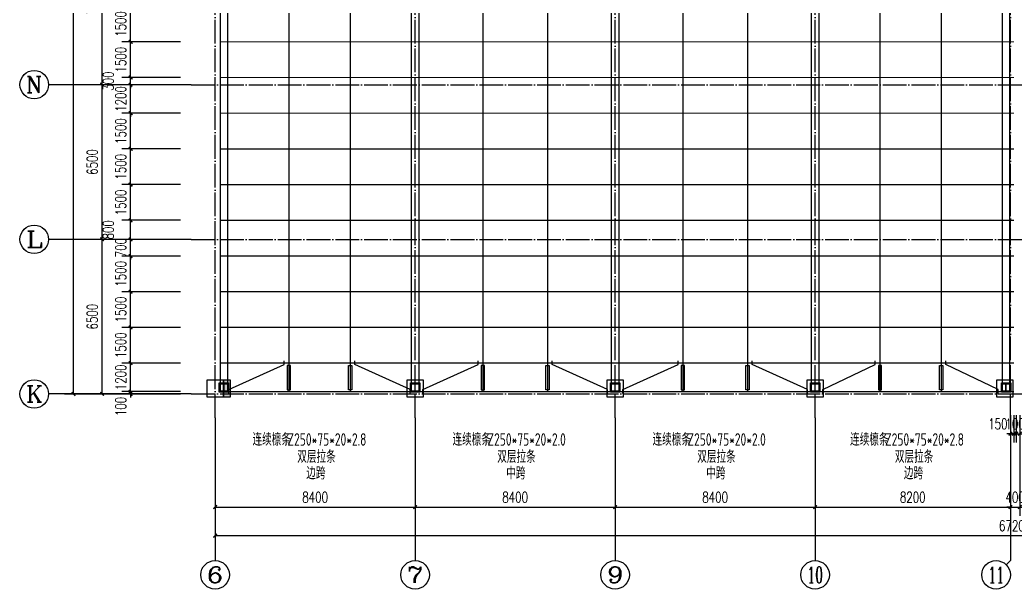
# Model space of a CAD drawing. Extents: x 712773 to 1022356, y -298958 to 209542.
# Drawn here: x 741923 to 783723, y -206255 to -182332 of the extents above; entities that cross this region are included whole.
import ezdxf
from ezdxf.enums import TextEntityAlignment as Align

# ---------------------------------------------------------------- set-up
doc = ezdxf.new("R2010")
doc.units = 0
doc.header["$LTSCALE"] = 500
doc.header["$MEASUREMENT"] = 0
doc.linetypes.add('DOTE', pattern=[2.42, 2, -0.2, 0.02, -0.2])
doc.layers.get('0').update_dxf_attribs({"linetype": 'CONTINUOUS'})
doc.layers.get('DEFPOINTS').update_dxf_attribs({"linetype": 'CONTINUOUS'})
doc.layers.add('0S-柱-线', color=50, linetype='CONTINUOUS', lineweight=30)
for name, color, linetype in [('1000', 2, 'CONTINUOUS'), ('2001', 4, 'CONTINUOUS'), ('AXIS', 3, 'CONTINUOUS'), ('AXIS_TEXT', 7, 'CONTINUOUS'), ('DOOR_FIRE', 4, 'CONTINUOUS'), ('DOTE', 1, 'DOTE'), ('PUB_DIM', 3, 'CONTINUOUS'), ('PUB_TEXT', 7, 'CONTINUOUS'), ('梁柱', 4, 'CONTINUOUS'), ('钢架', 7, 'CONTINUOUS')]:
    doc.layers.add(name, color=color, linetype=linetype)
doc.styles.add('_TCH_AXIS', font='COMPLEX', dxfattribs={"bigfont": 'GBCBIG'})
doc.styles.add('_TCH_DIM_T3', font='SIMPLEX', dxfattribs={"width": 0.705882, "bigfont": 'GBCBIG'})
doc.styles.add('COMPLEX', font='COMPLEX')
doc.styles.add('TSSD_Rein', font='tssdeng.shx', dxfattribs={"width": 0.7, "bigfont": 'hztxt.shx'})
doc.dimstyles.new('_TCH_ARCH&&150', dxfattribs={"dimtxt": 446.25, "dimasz": 150, "dimexe": 375, "dimexo": 450, "dimgap": 189.375, "dimtad": 1, "dimdec": 0, "dimzin": 0, "dimdsep": 46, "dimtxsty": '_TCH_DIM_T3', "dimblk": 'ARCHTICK', "dimcen": 0.09, "dimclrt": 7, "dimazin": 2, "dimtfac": 1, "dimtdec": 0, "dimtix": 1, "dimtmove": 2, "dimatfit": 3, "dimfxl": 0, "dimtolj": 1, "dimtzin": 0, "dimarcsym": 0})

# ---------------------------------------------------------------- blocks, each defined once
blk = doc.blocks.new('esrtggheghghsgehrbe')
h = blk.add_hatch()
h.set_pattern_fill('混凝土', color=256, scale=50)
h.set_pattern_definition([(50, (0, -89100), (358.63009, -31.37607), [37.5, -412.5]), (355, (0, -89100), (-69.37567, 376.09607), [30, -330]), (100.4514, (29.9, -89102.6), (289.25469, 344.71977), [31.8701, -350.57106]), (46.1842, (0, -89000), (533.62052, -82.7595), [56.25, -618.75]), (96.6356, (44.47, -89006.9), (467.33135, 487.05894), [47.80514, -525.8565]), (351.1842, (0, -89000), (467.33097, 487.0593), [45, -495]), (21, (50, -89025), (298.45353, -201.30945), [37.5, -412.5]), (326, (50, -89025), (121.65767, 362.57502), [30, -330]), (71.4514, (74.87, -89041.78), (420.11131, 161.26525), [31.8701, -350.57106]), (37.5, (0, -89100), (6.079928, 166.446927), [0, -326, 0, -335, 0, -331.25]), (7.5, (0, -89100), (131.53477, 197.205856), [0, -191, 0, -318.5, 0, -126.25]), (327.5, (-111.5, -89100), (266.911218, -11.277436), [0, -125, 0, -390, 0, -517.5]), (317.5, (-161.5, -89100), (291.593085, 50.05249), [0, -162.5, 0, -259, 0, -367.5])])
h.paths.add_polyline_path([(750473, -112316), (750773, -112316), (750773, -111616), (750473, -111616)])
h.paths.add_polyline_path([(816973, -112316), (816773, -112316), (816773, -111616), (816973, -111616)])
for points in [[(750298, -111731), (750688, -111731), (750688, -112121), (750298, -112121)], [(750473, -112316), (750773, -112316), (750773, -111616), (750473, -111616)], [(758328, -111731), (758718, -111731), (758718, -112121), (758328, -112121)], [(766728, -111731), (767118, -111731), (767118, -112121), (766728, -112121)], [(775128, -111731), (775518, -111731), (775518, -112121), (775128, -112121)], [(783148, -111731), (783538, -111731), (783538, -112121), (783148, -112121)]]:
    blk.add_lwpolyline(points, close=True)
at = {"layer": '梁柱'}
for p, q in [((750368, -111756), (750618, -111756)), ((750368, -111770), (750368, -111756)), ((750368, -111770), (750618, -111770)), ((750489, -112082), (750489, -111770)), ((750498, -112082), (750498, -111770)), ((750618, -111756), (750618, -111770)), ((758398, -111756), (758648, -111756)), ((758398, -111770), (758398, -111756)), ((758398, -111770), (758648, -111770)), ((758519, -112082), (758519, -111770)), ((758528, -112082), (758528, -111770)), ((758648, -111756), (758648, -111770)), ((766798, -111756), (767048, -111756)), ((766798, -111770), (766798, -111756)), ((766798, -111770), (767048, -111770)), ((766919, -112082), (766919, -111770)), ((766928, -112082), (766928, -111770)), ((767048, -111756), (767048, -111770)), ((775198, -111756), (775448, -111756)), ((775198, -111770), (775198, -111756)), ((775198, -111770), (775448, -111770)), ((775319, -112082), (775319, -111770)), ((775328, -112082), (775328, -111770)), ((775448, -111756), (775448, -111770)), ((783218, -111756), (783468, -111756)), ((783218, -111770), (783218, -111756)), ((783218, -111770), (783468, -111770)), ((783339, -112082), (783339, -111770)), ((783348, -112082), (783348, -111770)), ((783468, -111756), (783468, -111770)), ((750618, -112082), (750368, -112082)), ((750368, -112096), (750368, -112082)), ((750618, -112096), (750368, -112096)), ((750618, -112082), (750618, -112096)), ((758648, -112082), (758398, -112082)), ((758398, -112096), (758398, -112082)), ((758648, -112096), (758398, -112096)), ((758648, -112082), (758648, -112096)), ((767048, -112082), (766798, -112082)), ((766798, -112096), (766798, -112082)), ((767048, -112096), (766798, -112096)), ((767048, -112082), (767048, -112096)), ((775448, -112082), (775198, -112082)), ((775198, -112096), (775198, -112082)), ((775448, -112096), (775198, -112096)), ((775448, -112082), (775448, -112096)), ((783468, -112082), (783218, -112082)), ((783218, -112096), (783218, -112082)), ((783468, -112096), (783218, -112096)), ((783468, -112082), (783468, -112096))]:
    blk.add_line(p, q, dxfattribs=at)
blk = doc.blocks.new('_ArchTick')
at = {"color": 0, "linetype": 'ByBlock', "const_width": 0.4}
blk.add_lwpolyline([(-0.5, -0.5), (0.5, 0.5)], dxfattribs=at)
blk = doc.blocks.new('*D112')
at = {"layer": 'AXIS', "color": 0, "lineweight": -2, "transparency": 16777216}
for p, q in [((750123, -199505), (750123, -204380)), ((817323, -199505), (817323, -204380)), ((750123, -204005), (817323, -204005))]:
    blk.add_line(p, q, dxfattribs=at)
at = {"layer": 'DEFPOINTS', "color": 0, "transparency": 16777216}
for p in [(750123, -199055), (817323, -199055), (817323, -204005)]:
    blk.add_point(p, dxfattribs=at)
at = {"layer": 'AXIS', "color": 0, "lineweight": -2, "transparency": 16777216, "xscale": 150, "yscale": 150, "zscale": 150, "rotation": 180}
blk.add_blockref('_ArchTick', (750123, -204005), dxfattribs=at)
at = {"layer": 'AXIS', "color": 0, "lineweight": -2, "transparency": 16777216, "xscale": 150, "yscale": 150, "zscale": 150}
blk.add_blockref('_ArchTick', (817323, -204005), dxfattribs=at)
at = {"layer": 'AXIS', "color": 7, "transparency": 16777216, "insert": (783723, -203592), "char_height": 446.2, "attachment_point": 5, "style": '_TCH_DIM_T3'}
blk.add_mtext('\\A1;67200', dxfattribs=at)
blk = doc.blocks.new('*D113')
at = {"layer": 'AXIS', "color": 0, "lineweight": -2, "transparency": 16777216}
for p, q in [((750123, -199505), (750123, -203180)), ((758523, -199505), (758523, -203180)), ((750123, -202805), (758523, -202805))]:
    blk.add_line(p, q, dxfattribs=at)
at = {"layer": 'DEFPOINTS', "color": 0, "transparency": 16777216}
for p in [(750123, -199055), (758523, -199055), (758523, -202805)]:
    blk.add_point(p, dxfattribs=at)
at = {"layer": 'AXIS', "color": 0, "lineweight": -2, "transparency": 16777216, "xscale": 150, "yscale": 150, "zscale": 150, "rotation": 180}
blk.add_blockref('_ArchTick', (750123, -202805), dxfattribs=at)
at = {"layer": 'AXIS', "color": 0, "lineweight": -2, "transparency": 16777216, "xscale": 150, "yscale": 150, "zscale": 150}
blk.add_blockref('_ArchTick', (758523, -202805), dxfattribs=at)
at = {"layer": 'AXIS', "color": 7, "transparency": 16777216, "insert": (754323, -202392), "char_height": 446.2, "attachment_point": 5, "style": '_TCH_DIM_T3'}
blk.add_mtext('\\A1;8400', dxfattribs=at)
blk = doc.blocks.new('*D114')
at = {"layer": 'AXIS', "color": 0, "lineweight": -2, "transparency": 16777216}
for p, q in [((758523, -199505), (758523, -203180)), ((766923, -199505), (766923, -203180)), ((758523, -202805), (766923, -202805))]:
    blk.add_line(p, q, dxfattribs=at)
at = {"layer": 'DEFPOINTS', "color": 0, "transparency": 16777216}
for p in [(758523, -199055), (766923, -199055), (766923, -202805)]:
    blk.add_point(p, dxfattribs=at)
at = {"layer": 'AXIS', "color": 0, "lineweight": -2, "transparency": 16777216, "xscale": 150, "yscale": 150, "zscale": 150, "rotation": 180}
blk.add_blockref('_ArchTick', (758523, -202805), dxfattribs=at)
at = {"layer": 'AXIS', "color": 0, "lineweight": -2, "transparency": 16777216, "xscale": 150, "yscale": 150, "zscale": 150}
blk.add_blockref('_ArchTick', (766923, -202805), dxfattribs=at)
at = {"layer": 'AXIS', "color": 7, "transparency": 16777216, "insert": (762723, -202392), "char_height": 446.2, "attachment_point": 5, "style": '_TCH_DIM_T3'}
blk.add_mtext('\\A1;8400', dxfattribs=at)
blk = doc.blocks.new('*D115')
at = {"layer": 'AXIS', "color": 0, "lineweight": -2, "transparency": 16777216}
for p, q in [((766923, -199505), (766923, -203180)), ((775323, -199505), (775323, -203180)), ((766923, -202805), (775323, -202805))]:
    blk.add_line(p, q, dxfattribs=at)
at = {"layer": 'DEFPOINTS', "color": 0, "transparency": 16777216}
for p in [(766923, -199055), (775323, -199055), (775323, -202805)]:
    blk.add_point(p, dxfattribs=at)
at = {"layer": 'AXIS', "color": 0, "lineweight": -2, "transparency": 16777216, "xscale": 150, "yscale": 150, "zscale": 150, "rotation": 180}
blk.add_blockref('_ArchTick', (766923, -202805), dxfattribs=at)
at = {"layer": 'AXIS', "color": 0, "lineweight": -2, "transparency": 16777216, "xscale": 150, "yscale": 150, "zscale": 150}
blk.add_blockref('_ArchTick', (775323, -202805), dxfattribs=at)
at = {"layer": 'AXIS', "color": 7, "transparency": 16777216, "insert": (771123, -202392), "char_height": 446.2, "attachment_point": 5, "style": '_TCH_DIM_T3'}
blk.add_mtext('\\A1;8400', dxfattribs=at)
blk = doc.blocks.new('*D116')
at = {"layer": 'AXIS', "color": 0, "lineweight": -2, "transparency": 16777216}
for p, q in [((775323, -199505), (775323, -203180)), ((783523, -199505), (783523, -203180)), ((775323, -202805), (783523, -202805))]:
    blk.add_line(p, q, dxfattribs=at)
at = {"layer": 'DEFPOINTS', "color": 0, "transparency": 16777216}
for p in [(775323, -199055), (783523, -199055), (783523, -202805)]:
    blk.add_point(p, dxfattribs=at)
at = {"layer": 'AXIS', "color": 0, "lineweight": -2, "transparency": 16777216, "xscale": 150, "yscale": 150, "zscale": 150, "rotation": 180}
blk.add_blockref('_ArchTick', (775323, -202805), dxfattribs=at)
at = {"layer": 'AXIS', "color": 0, "lineweight": -2, "transparency": 16777216, "xscale": 150, "yscale": 150, "zscale": 150}
blk.add_blockref('_ArchTick', (783523, -202805), dxfattribs=at)
at = {"layer": 'AXIS', "color": 7, "transparency": 16777216, "insert": (779423, -202392), "char_height": 446.2, "attachment_point": 5, "style": '_TCH_DIM_T3'}
blk.add_mtext('\\A1;8200', dxfattribs=at)
blk = doc.blocks.new('*D117')
at = {"layer": 'AXIS', "color": 0, "lineweight": -2, "transparency": 16777216}
for p, q in [((783523, -199505), (783523, -203180)), ((783923, -199505), (783923, -203180)), ((783523, -202805), (783373, -202805)), ((783523, -202805), (783923, -202805)), ((783923, -202805), (784073, -202805))]:
    blk.add_line(p, q, dxfattribs=at)
at = {"layer": 'DEFPOINTS', "color": 0, "transparency": 16777216}
for p in [(783523, -199055), (783923, -199055), (783923, -202805)]:
    blk.add_point(p, dxfattribs=at)
at = {"layer": 'AXIS', "color": 0, "lineweight": -2, "transparency": 16777216, "xscale": 150, "yscale": 150, "zscale": 150}
blk.add_blockref('_ArchTick', (783523, -202805), dxfattribs=at)
at = {"layer": 'AXIS', "color": 0, "lineweight": -2, "transparency": 16777216, "xscale": 150, "yscale": 150, "zscale": 150, "rotation": 180}
blk.add_blockref('_ArchTick', (783923, -202805), dxfattribs=at)
at = {"layer": 'AXIS', "color": 7, "transparency": 16777216, "insert": (783723, -202392), "char_height": 446.2, "attachment_point": 5, "style": '_TCH_DIM_T3'}
blk.add_mtext('\\A1;400', dxfattribs=at)
blk = doc.blocks.new('*D132')
at = {"layer": 'AXIS', "color": 0, "lineweight": -2, "transparency": 16777216}
for p, q in [((748673, -158975), (743798, -158975)), ((744173, -198055), (744173, -158975)), ((748673, -198055), (743798, -198055))]:
    blk.add_line(p, q, dxfattribs=at)
at = {"layer": 'DEFPOINTS', "color": 0, "transparency": 16777216}
for p in [(744173, -158975), (749123, -158975), (749123, -198055)]:
    blk.add_point(p, dxfattribs=at)
at = {"layer": 'AXIS', "color": 0, "lineweight": -2, "transparency": 16777216, "xscale": 150, "yscale": 150, "zscale": 150}
for p, rotation in [((744173, -158975), 90), ((744173, -198055), 270)]:
    blk.add_blockref('_ArchTick', p, dxfattribs=dict(at, rotation=rotation))
at = {"layer": 'AXIS', "color": 7, "transparency": 16777216, "insert": (743761, -178515), "char_height": 446.2, "attachment_point": 5, "rotation": 90, "style": '_TCH_DIM_T3'}
blk.add_mtext('\\A1;39080', dxfattribs=at)
blk = doc.blocks.new('*D133')
at = {"layer": 'AXIS', "color": 0, "lineweight": -2, "transparency": 16777216}
for p, q in [((748673, -191555), (744998, -191555)), ((745373, -198055), (745373, -191555)), ((748673, -198055), (744998, -198055))]:
    blk.add_line(p, q, dxfattribs=at)
at = {"layer": 'DEFPOINTS', "color": 0, "transparency": 16777216}
for p in [(745373, -191555), (749123, -191555), (749123, -198055)]:
    blk.add_point(p, dxfattribs=at)
at = {"layer": 'AXIS', "color": 0, "lineweight": -2, "transparency": 16777216, "xscale": 150, "yscale": 150, "zscale": 150}
for p, rotation in [((745373, -191555), 90), ((745373, -198055), 270)]:
    blk.add_blockref('_ArchTick', p, dxfattribs=dict(at, rotation=rotation))
at = {"layer": 'AXIS', "color": 7, "transparency": 16777216, "insert": (744961, -194805), "char_height": 446.2, "attachment_point": 5, "rotation": 90, "style": '_TCH_DIM_T3'}
blk.add_mtext('\\A1;6500', dxfattribs=at)
blk = doc.blocks.new('*D134')
at = {"layer": 'AXIS', "color": 0, "lineweight": -2, "transparency": 16777216}
for p, q in [((748673, -185055), (744998, -185055)), ((745373, -191555), (745373, -185055)), ((748673, -191555), (744998, -191555))]:
    blk.add_line(p, q, dxfattribs=at)
at = {"layer": 'DEFPOINTS', "color": 0, "transparency": 16777216}
for p in [(745373, -185055), (749123, -185055), (749123, -191555)]:
    blk.add_point(p, dxfattribs=at)
at = {"layer": 'AXIS', "color": 0, "lineweight": -2, "transparency": 16777216, "xscale": 150, "yscale": 150, "zscale": 150}
for p, rotation in [((745373, -185055), 90), ((745373, -191555), 270)]:
    blk.add_blockref('_ArchTick', p, dxfattribs=dict(at, rotation=rotation))
at = {"layer": 'AXIS', "color": 7, "transparency": 16777216, "insert": (744961, -188305), "char_height": 446.2, "attachment_point": 5, "rotation": 90, "style": '_TCH_DIM_T3'}
blk.add_mtext('\\A1;6500', dxfattribs=at)
blk = doc.blocks.new('*D135')
at = {"layer": 'AXIS', "color": 0, "lineweight": -2, "transparency": 16777216}
for p, q in [((748673, -178055), (744998, -178055)), ((745373, -185055), (745373, -178055)), ((748673, -185055), (744998, -185055))]:
    blk.add_line(p, q, dxfattribs=at)
at = {"layer": 'DEFPOINTS', "color": 0, "transparency": 16777216}
for p in [(745373, -178055), (749123, -178055), (749123, -185055)]:
    blk.add_point(p, dxfattribs=at)
at = {"layer": 'AXIS', "color": 0, "lineweight": -2, "transparency": 16777216, "xscale": 150, "yscale": 150, "zscale": 150}
for p, rotation in [((745373, -178055), 90), ((745373, -185055), 270)]:
    blk.add_blockref('_ArchTick', p, dxfattribs=dict(at, rotation=rotation))
at = {"layer": 'AXIS', "color": 7, "transparency": 16777216, "insert": (744961, -181555), "char_height": 446.2, "attachment_point": 5, "rotation": 90, "style": '_TCH_DIM_T3'}
blk.add_mtext('\\A1;7000', dxfattribs=at)
blk = doc.blocks.new('*D159')
at = {"layer": 'DEFPOINTS', "color": 0, "transparency": 16777216}
for p in [(783523, -198498), (783673, -198498), (783673, -199723)]:
    blk.add_point(p, dxfattribs=at)
at = {"layer": 'PUB_DIM', "color": 0, "lineweight": -2, "transparency": 16777216}
for p, q in [((783523, -198948), (783523, -200098)), ((783673, -198948), (783673, -200098)), ((783523, -199723), (783373, -199723)), ((783523, -199723), (783673, -199723)), ((783673, -199723), (783823, -199723))]:
    blk.add_line(p, q, dxfattribs=at)
at = {"layer": 'PUB_DIM', "color": 0, "lineweight": -2, "transparency": 16777216, "xscale": 150, "yscale": 150, "zscale": 150}
blk.add_blockref('_ArchTick', (783523, -199723), dxfattribs=at)
at = {"layer": 'PUB_DIM', "color": 0, "lineweight": -2, "transparency": 16777216, "xscale": 150, "yscale": 150, "zscale": 150, "rotation": 180}
blk.add_blockref('_ArchTick', (783673, -199723), dxfattribs=at)
at = {"layer": 'PUB_DIM', "color": 7, "transparency": 16777216, "insert": (782998, -199311), "char_height": 446.2, "attachment_point": 5, "style": '_TCH_DIM_T3'}
blk.add_mtext('\\A1;150', dxfattribs=at)
blk = doc.blocks.new('*D160')
at = {"layer": 'DEFPOINTS', "color": 0, "transparency": 16777216}
for p in [(783673, -198498), (783773, -198498), (783773, -199723)]:
    blk.add_point(p, dxfattribs=at)
at = {"layer": 'PUB_DIM', "color": 0, "lineweight": -2, "transparency": 16777216}
for p, q in [((783673, -198948), (783673, -200098)), ((783773, -198948), (783773, -200098)), ((783673, -199723), (783523, -199723)), ((783673, -199723), (783773, -199723)), ((783773, -199723), (783923, -199723))]:
    blk.add_line(p, q, dxfattribs=at)
at = {"layer": 'PUB_DIM', "color": 0, "lineweight": -2, "transparency": 16777216, "xscale": 150, "yscale": 150, "zscale": 150}
blk.add_blockref('_ArchTick', (783673, -199723), dxfattribs=at)
at = {"layer": 'PUB_DIM', "color": 0, "lineweight": -2, "transparency": 16777216, "xscale": 150, "yscale": 150, "zscale": 150, "rotation": 180}
blk.add_blockref('_ArchTick', (783773, -199723), dxfattribs=at)
at = {"layer": 'PUB_DIM', "color": 7, "transparency": 16777216, "insert": (783723, -199311), "char_height": 446.2, "attachment_point": 5, "style": '_TCH_DIM_T3'}
blk.add_mtext('\\A1;100', dxfattribs=at)
blk = doc.blocks.new('*D161')
at = {"layer": 'DEFPOINTS', "color": 0, "transparency": 16777216}
for p in [(783773, -198498), (783923, -198498), (783923, -199723)]:
    blk.add_point(p, dxfattribs=at)
at = {"layer": 'PUB_DIM', "color": 0, "lineweight": -2, "transparency": 16777216}
for p, q in [((783773, -198948), (783773, -200098)), ((783923, -198948), (783923, -200098)), ((783773, -199723), (783623, -199723)), ((783773, -199723), (783923, -199723)), ((783923, -199723), (784073, -199723))]:
    blk.add_line(p, q, dxfattribs=at)
at = {"layer": 'PUB_DIM', "color": 0, "lineweight": -2, "transparency": 16777216, "xscale": 150, "yscale": 150, "zscale": 150}
blk.add_blockref('_ArchTick', (783773, -199723), dxfattribs=at)
at = {"layer": 'PUB_DIM', "color": 0, "lineweight": -2, "transparency": 16777216, "xscale": 150, "yscale": 150, "zscale": 150, "rotation": 180}
blk.add_blockref('_ArchTick', (783923, -199723), dxfattribs=at)
at = {"layer": 'PUB_DIM', "color": 7, "transparency": 16777216, "insert": (784448, -199311), "char_height": 446.2, "attachment_point": 5, "style": '_TCH_DIM_T3'}
blk.add_mtext('\\A1;150', dxfattribs=at)
blk = doc.blocks.new('*D172')
at = {"layer": 'AXIS', "color": 0, "lineweight": -2, "transparency": 16777216}
for p, q in [((748673, -197955), (746198, -197955)), ((748673, -198055), (746198, -198055)), ((746573, -197955), (746573, -197805)), ((746573, -198055), (746573, -197955)), ((746573, -198055), (746573, -198205))]:
    blk.add_line(p, q, dxfattribs=at)
at = {"layer": 'DEFPOINTS', "color": 0, "transparency": 16777216}
for p in [(746573, -197955), (749123, -197955), (749123, -198055)]:
    blk.add_point(p, dxfattribs=at)
at = {"layer": 'AXIS', "color": 0, "lineweight": -2, "transparency": 16777216, "xscale": 150, "yscale": 150, "zscale": 150}
for p, rotation in [((746573, -197955), 270), ((746573, -198055), 90)]:
    blk.add_blockref('_ArchTick', p, dxfattribs=dict(at, rotation=rotation))
at = {"layer": 'AXIS', "color": 7, "transparency": 16777216, "insert": (746161, -198580), "char_height": 446.2, "attachment_point": 5, "rotation": 90, "style": '_TCH_DIM_T3'}
blk.add_mtext('\\A1;100', dxfattribs=at)
blk = doc.blocks.new('*D173')
at = {"layer": 'AXIS', "color": 0, "lineweight": -2, "transparency": 16777216}
for p, q in [((748673, -196755), (746198, -196755)), ((746573, -196755), (746573, -196605)), ((746573, -197955), (746573, -196755)), ((748673, -197955), (746198, -197955)), ((746573, -197955), (746573, -198105))]:
    blk.add_line(p, q, dxfattribs=at)
at = {"layer": 'DEFPOINTS', "color": 0, "transparency": 16777216}
for p in [(746573, -196755), (749123, -196755), (749123, -197955)]:
    blk.add_point(p, dxfattribs=at)
at = {"layer": 'AXIS', "color": 0, "lineweight": -2, "transparency": 16777216, "xscale": 150, "yscale": 150, "zscale": 150}
for p, rotation in [((746573, -196755), 270), ((746573, -197955), 90)]:
    blk.add_blockref('_ArchTick', p, dxfattribs=dict(at, rotation=rotation))
at = {"layer": 'AXIS', "color": 7, "transparency": 16777216, "insert": (746161, -197355), "char_height": 446.2, "attachment_point": 5, "rotation": 90, "style": '_TCH_DIM_T3'}
blk.add_mtext('\\A1;1200', dxfattribs=at)
blk = doc.blocks.new('*D174')
at = {"layer": 'AXIS', "color": 0, "lineweight": -2, "transparency": 16777216}
for p, q in [((748673, -195255), (746198, -195255)), ((746573, -196755), (746573, -195255)), ((748673, -196755), (746198, -196755))]:
    blk.add_line(p, q, dxfattribs=at)
at = {"layer": 'DEFPOINTS', "color": 0, "transparency": 16777216}
for p in [(746573, -195255), (749123, -195255), (749123, -196755)]:
    blk.add_point(p, dxfattribs=at)
at = {"layer": 'AXIS', "color": 0, "lineweight": -2, "transparency": 16777216, "xscale": 150, "yscale": 150, "zscale": 150}
for p, rotation in [((746573, -195255), 90), ((746573, -196755), 270)]:
    blk.add_blockref('_ArchTick', p, dxfattribs=dict(at, rotation=rotation))
at = {"layer": 'AXIS', "color": 7, "transparency": 16777216, "insert": (746161, -196005), "char_height": 446.2, "attachment_point": 5, "rotation": 90, "style": '_TCH_DIM_T3'}
blk.add_mtext('\\A1;1500', dxfattribs=at)
blk = doc.blocks.new('*D175')
at = {"layer": 'AXIS', "color": 0, "lineweight": -2, "transparency": 16777216}
for p, q in [((748673, -193755), (746198, -193755)), ((746573, -195255), (746573, -193755)), ((748673, -195255), (746198, -195255))]:
    blk.add_line(p, q, dxfattribs=at)
at = {"layer": 'DEFPOINTS', "color": 0, "transparency": 16777216}
for p in [(746573, -193755), (749123, -193755), (749123, -195255)]:
    blk.add_point(p, dxfattribs=at)
at = {"layer": 'AXIS', "color": 0, "lineweight": -2, "transparency": 16777216, "xscale": 150, "yscale": 150, "zscale": 150}
for p, rotation in [((746573, -193755), 90), ((746573, -195255), 270)]:
    blk.add_blockref('_ArchTick', p, dxfattribs=dict(at, rotation=rotation))
at = {"layer": 'AXIS', "color": 7, "transparency": 16777216, "insert": (746161, -194505), "char_height": 446.2, "attachment_point": 5, "rotation": 90, "style": '_TCH_DIM_T3'}
blk.add_mtext('\\A1;1500', dxfattribs=at)
blk = doc.blocks.new('*D176')
at = {"layer": 'AXIS', "color": 0, "lineweight": -2, "transparency": 16777216}
for p, q in [((748673, -192255), (746198, -192255)), ((746573, -193755), (746573, -192255)), ((748673, -193755), (746198, -193755))]:
    blk.add_line(p, q, dxfattribs=at)
at = {"layer": 'DEFPOINTS', "color": 0, "transparency": 16777216}
for p in [(746573, -192255), (749123, -192255), (749123, -193755)]:
    blk.add_point(p, dxfattribs=at)
at = {"layer": 'AXIS', "color": 0, "lineweight": -2, "transparency": 16777216, "xscale": 150, "yscale": 150, "zscale": 150}
for p, rotation in [((746573, -192255), 90), ((746573, -193755), 270)]:
    blk.add_blockref('_ArchTick', p, dxfattribs=dict(at, rotation=rotation))
at = {"layer": 'AXIS', "color": 7, "transparency": 16777216, "insert": (746161, -193005), "char_height": 446.2, "attachment_point": 5, "rotation": 90, "style": '_TCH_DIM_T3'}
blk.add_mtext('\\A1;1500', dxfattribs=at)
blk = doc.blocks.new('*D177')
at = {"layer": 'AXIS', "color": 0, "lineweight": -2, "transparency": 16777216}
for p, q in [((746573, -191555), (746573, -191405)), ((748673, -191555), (746198, -191555)), ((746573, -192255), (746573, -191555)), ((748673, -192255), (746198, -192255)), ((746573, -192255), (746573, -192405))]:
    blk.add_line(p, q, dxfattribs=at)
at = {"layer": 'DEFPOINTS', "color": 0, "transparency": 16777216}
for p in [(746573, -191555), (749123, -191555), (749123, -192255)]:
    blk.add_point(p, dxfattribs=at)
at = {"layer": 'AXIS', "color": 0, "lineweight": -2, "transparency": 16777216, "xscale": 150, "yscale": 150, "zscale": 150}
for p, rotation in [((746573, -191555), 270), ((746573, -192255), 90)]:
    blk.add_blockref('_ArchTick', p, dxfattribs=dict(at, rotation=rotation))
at = {"layer": 'AXIS', "color": 7, "transparency": 16777216, "insert": (746161, -191905), "char_height": 446.2, "attachment_point": 5, "rotation": 90, "style": '_TCH_DIM_T3'}
blk.add_mtext('\\A1;700', dxfattribs=at)
blk = doc.blocks.new('*D178')
at = {"layer": 'AXIS', "color": 0, "lineweight": -2, "transparency": 16777216}
for p, q in [((748673, -190755), (746198, -190755)), ((746573, -191555), (746573, -190755)), ((748673, -191555), (746198, -191555))]:
    blk.add_line(p, q, dxfattribs=at)
at = {"layer": 'DEFPOINTS', "color": 0, "transparency": 16777216}
for p in [(746573, -190755), (749123, -190755), (749123, -191555)]:
    blk.add_point(p, dxfattribs=at)
at = {"layer": 'AXIS', "color": 0, "lineweight": -2, "transparency": 16777216, "xscale": 150, "yscale": 150, "zscale": 150}
for p, rotation in [((746573, -190755), 90), ((746573, -191555), 270)]:
    blk.add_blockref('_ArchTick', p, dxfattribs=dict(at, rotation=rotation))
at = {"layer": 'AXIS', "color": 7, "transparency": 16777216, "insert": (745636, -191155), "char_height": 446.2, "attachment_point": 5, "rotation": 90, "style": '_TCH_DIM_T3'}
blk.add_mtext('\\A1;800', dxfattribs=at)
blk = doc.blocks.new('*D179')
at = {"layer": 'AXIS', "color": 0, "lineweight": -2, "transparency": 16777216}
for p, q in [((748673, -189255), (746198, -189255)), ((746573, -190755), (746573, -189255)), ((748673, -190755), (746198, -190755))]:
    blk.add_line(p, q, dxfattribs=at)
at = {"layer": 'DEFPOINTS', "color": 0, "transparency": 16777216}
for p in [(746573, -189255), (749123, -189255), (749123, -190755)]:
    blk.add_point(p, dxfattribs=at)
at = {"layer": 'AXIS', "color": 0, "lineweight": -2, "transparency": 16777216, "xscale": 150, "yscale": 150, "zscale": 150}
for p, rotation in [((746573, -189255), 90), ((746573, -190755), 270)]:
    blk.add_blockref('_ArchTick', p, dxfattribs=dict(at, rotation=rotation))
at = {"layer": 'AXIS', "color": 7, "transparency": 16777216, "insert": (746161, -190005), "char_height": 446.2, "attachment_point": 5, "rotation": 90, "style": '_TCH_DIM_T3'}
blk.add_mtext('\\A1;1500', dxfattribs=at)
blk = doc.blocks.new('*D180')
at = {"layer": 'AXIS', "color": 0, "lineweight": -2, "transparency": 16777216}
for p, q in [((748673, -187755), (746198, -187755)), ((746573, -189255), (746573, -187755)), ((748673, -189255), (746198, -189255))]:
    blk.add_line(p, q, dxfattribs=at)
at = {"layer": 'DEFPOINTS', "color": 0, "transparency": 16777216}
for p in [(746573, -187755), (749123, -187755), (749123, -189255)]:
    blk.add_point(p, dxfattribs=at)
at = {"layer": 'AXIS', "color": 0, "lineweight": -2, "transparency": 16777216, "xscale": 150, "yscale": 150, "zscale": 150}
for p, rotation in [((746573, -187755), 90), ((746573, -189255), 270)]:
    blk.add_blockref('_ArchTick', p, dxfattribs=dict(at, rotation=rotation))
at = {"layer": 'AXIS', "color": 7, "transparency": 16777216, "insert": (746161, -188505), "char_height": 446.2, "attachment_point": 5, "rotation": 90, "style": '_TCH_DIM_T3'}
blk.add_mtext('\\A1;1500', dxfattribs=at)
blk = doc.blocks.new('*D181')
at = {"layer": 'AXIS', "color": 0, "lineweight": -2, "transparency": 16777216}
for p, q in [((748673, -186255), (746198, -186255)), ((746573, -187755), (746573, -186255)), ((748673, -187755), (746198, -187755))]:
    blk.add_line(p, q, dxfattribs=at)
at = {"layer": 'DEFPOINTS', "color": 0, "transparency": 16777216}
for p in [(746573, -186255), (749123, -186255), (749123, -187755)]:
    blk.add_point(p, dxfattribs=at)
at = {"layer": 'AXIS', "color": 0, "lineweight": -2, "transparency": 16777216, "xscale": 150, "yscale": 150, "zscale": 150}
for p, rotation in [((746573, -186255), 90), ((746573, -187755), 270)]:
    blk.add_blockref('_ArchTick', p, dxfattribs=dict(at, rotation=rotation))
at = {"layer": 'AXIS', "color": 7, "transparency": 16777216, "insert": (746161, -187005), "char_height": 446.2, "attachment_point": 5, "rotation": 90, "style": '_TCH_DIM_T3'}
blk.add_mtext('\\A1;1500', dxfattribs=at)
blk = doc.blocks.new('*D182')
at = {"layer": 'AXIS', "color": 0, "lineweight": -2, "transparency": 16777216}
for p, q in [((748673, -185055), (746198, -185055)), ((746573, -185055), (746573, -184905)), ((746573, -186255), (746573, -185055)), ((748673, -186255), (746198, -186255)), ((746573, -186255), (746573, -186405))]:
    blk.add_line(p, q, dxfattribs=at)
at = {"layer": 'DEFPOINTS', "color": 0, "transparency": 16777216}
for p in [(746573, -185055), (749123, -185055), (749123, -186255)]:
    blk.add_point(p, dxfattribs=at)
at = {"layer": 'AXIS', "color": 0, "lineweight": -2, "transparency": 16777216, "xscale": 150, "yscale": 150, "zscale": 150}
for p, rotation in [((746573, -185055), 270), ((746573, -186255), 90)]:
    blk.add_blockref('_ArchTick', p, dxfattribs=dict(at, rotation=rotation))
at = {"layer": 'AXIS', "color": 7, "transparency": 16777216, "insert": (746161, -185655), "char_height": 446.2, "attachment_point": 5, "rotation": 90, "style": '_TCH_DIM_T3'}
blk.add_mtext('\\A1;1200', dxfattribs=at)
blk = doc.blocks.new('*D183')
at = {"layer": 'AXIS', "color": 0, "lineweight": -2, "transparency": 16777216}
for p, q in [((748673, -184755), (746198, -184755)), ((746573, -184755), (746573, -184605)), ((746573, -185055), (746573, -184755)), ((748673, -185055), (746198, -185055)), ((746573, -185055), (746573, -185205))]:
    blk.add_line(p, q, dxfattribs=at)
at = {"layer": 'DEFPOINTS', "color": 0, "transparency": 16777216}
for p in [(746573, -184755), (749123, -184755), (749123, -185055)]:
    blk.add_point(p, dxfattribs=at)
at = {"layer": 'AXIS', "color": 0, "lineweight": -2, "transparency": 16777216, "xscale": 150, "yscale": 150, "zscale": 150}
for p, rotation in [((746573, -184755), 270), ((746573, -185055), 90)]:
    blk.add_blockref('_ArchTick', p, dxfattribs=dict(at, rotation=rotation))
at = {"layer": 'AXIS', "color": 7, "transparency": 16777216, "insert": (745636, -184905), "char_height": 446.2, "attachment_point": 5, "rotation": 90, "style": '_TCH_DIM_T3'}
blk.add_mtext('\\A1;300', dxfattribs=at)
blk = doc.blocks.new('*D184')
at = {"layer": 'AXIS', "color": 0, "lineweight": -2, "transparency": 16777216}
for p, q in [((748673, -183255), (746198, -183255)), ((746573, -184755), (746573, -183255)), ((748673, -184755), (746198, -184755))]:
    blk.add_line(p, q, dxfattribs=at)
at = {"layer": 'DEFPOINTS', "color": 0, "transparency": 16777216}
for p in [(746573, -183255), (749123, -183255), (749123, -184755)]:
    blk.add_point(p, dxfattribs=at)
at = {"layer": 'AXIS', "color": 0, "lineweight": -2, "transparency": 16777216, "xscale": 150, "yscale": 150, "zscale": 150}
for p, rotation in [((746573, -183255), 90), ((746573, -184755), 270)]:
    blk.add_blockref('_ArchTick', p, dxfattribs=dict(at, rotation=rotation))
at = {"layer": 'AXIS', "color": 7, "transparency": 16777216, "insert": (746161, -184005), "char_height": 446.2, "attachment_point": 5, "rotation": 90, "style": '_TCH_DIM_T3'}
blk.add_mtext('\\A1;1500', dxfattribs=at)
blk = doc.blocks.new('*D185')
at = {"layer": 'AXIS', "color": 0, "lineweight": -2, "transparency": 16777216}
for p, q in [((748673, -181755), (746198, -181755)), ((746573, -183255), (746573, -181755)), ((748673, -183255), (746198, -183255))]:
    blk.add_line(p, q, dxfattribs=at)
at = {"layer": 'DEFPOINTS', "color": 0, "transparency": 16777216}
for p in [(746573, -181755), (749123, -181755), (749123, -183255)]:
    blk.add_point(p, dxfattribs=at)
at = {"layer": 'AXIS', "color": 0, "lineweight": -2, "transparency": 16777216, "xscale": 150, "yscale": 150, "zscale": 150}
for p, rotation in [((746573, -181755), 90), ((746573, -183255), 270)]:
    blk.add_blockref('_ArchTick', p, dxfattribs=dict(at, rotation=rotation))
at = {"layer": 'AXIS', "color": 7, "transparency": 16777216, "insert": (746161, -182505), "char_height": 446.2, "attachment_point": 5, "rotation": 90, "style": '_TCH_DIM_T3'}
blk.add_mtext('\\A1;1500', dxfattribs=at)
blk = doc.blocks.new('_AXISO')
blk.add_circle((0, 0), 0.5)
at = {"layer": 'AXIS_TEXT', "style": 'COMPLEX', "width": 1.302083}
blk.add_attdef('A', text='', height=0.56, dxfattribs=at).set_placement((-0.25, -0.28), (0.25, -0.28), align=Align.FIT)

msp = doc.modelspace()

# ---------------------------------------------------------------- linework, layer by layer
at = {"layer": '0S-柱-线'}
for points in [[(750473, -198174.5), (750473, -197474.5), (749773, -197474.5), (749773, -198174.5)], [(758873, -198174.5), (758873, -197474.5), (758173, -197474.5), (758173, -198174.5)], [(767273, -198174.5), (767273, -197474.5), (766573, -197474.5), (766573, -198174.5)], [(775673, -198174.5), (775673, -197474.5), (774973, -197474.5), (774973, -198174.5)], [(783643, -198174.5), (783643, -197474.5), (782943, -197474.5), (782943, -198174.5)]]:
    msp.add_lwpolyline(points, close=True, dxfattribs=at)
at = {"layer": '1000', "const_width": 50}
for points in [[(750343, -183254.5), (783673, -183254.5)], [(750343, -184754.5), (783673, -184754.5)], [(750343, -186254.5), (783673, -186254.5)], [(750343, -187754.5), (783673, -187754.5)], [(750343, -189254.5), (783673, -189254.5)], [(750343, -190754.5), (783673, -190754.5)], [(750343, -192254.5), (783673, -192254.5)], [(750343, -193754.5), (783673, -193754.5)], [(750343, -195254.5), (783673, -195254.5)], [(750343, -196754.5), (783673, -196754.5)], [(750343, -197954.5), (783673, -197954.5)]]:
    msp.add_lwpolyline(points, dxfattribs=at)
at = {"layer": '2001'}
for points in [[(750643, -197954.5), (750343, -197954.5), (750343, -158974.5), (750643, -158974.5)], [(758673, -197954.5), (758373, -197954.5), (758373, -158974.5), (758673, -158974.5)], [(767073, -197954.5), (766773, -197954.5), (766773, -158974.5), (767073, -158974.5)], [(775473, -197954.5), (775173, -197954.5), (775173, -158974.5), (775473, -158974.5)], [(783493, -197954.5), (783193, -197954.5), (783193, -158974.5), (783493, -158974.5)]]:
    msp.add_lwpolyline(points, close=True, dxfattribs=at)
at = {"layer": 'AXIS'}
for p, q in [((749123, -185054.5), (743123, -185054.5)), ((749123, -191554.5), (743123, -191554.5)), ((749123, -198054.5), (743123, -198054.5)), ((750123, -199054.5), (750123, -205054.5)), ((758523, -199054.5), (758523, -205054.5)), ((766923, -199054.5), (766923, -205054.5)), ((775323, -199054.5), (775323, -205054.5)), ((783523, -199054.5), (783523, -205054.5)), ((783347.3, -205230.2), (783523, -205054.5))]:
    msp.add_line(p, q, dxfattribs=at)
at = {"layer": 'DOOR_FIRE'}
for p, q in [((753219.7, -158974.5), (753219.7, -197954.5)), ((755796.3, -158974.5), (755796.3, -197954.5)), ((761364.7, -158974.5), (761364.7, -197954.5)), ((764081.4, -158974.5), (764081.4, -197954.5)), ((769764.7, -158974.5), (769764.7, -197954.5)), ((772481.4, -158974.5), (772481.4, -197954.5)), ((778046.3, -158974.5), (778046.3, -197954.5)), ((780619.7, -158974.5), (780619.7, -197954.5))]:
    msp.add_line(p, q, dxfattribs=at)
for points in [[(750703.3, -198037.3), (750703.3, -197871.7), (753019.4, -196820.7), (753019.4, -196654.1)], [(758312.7, -198037.3), (758312.7, -197871.7), (755996.6, -196820.7), (755996.6, -196654.1)], [(758848.3, -198037.3), (758848.3, -197871.7), (761164.4, -196820.7), (761164.4, -196654.1)], [(766597.7, -198037.3), (766597.7, -197871.7), (764281.6, -196820.7), (764281.6, -196654.1)], [(767248.3, -198037.3), (767248.3, -197871.7), (769564.4, -196820.7), (769564.4, -196654.1)], [(774997.7, -198037.3), (774997.7, -197871.7), (772681.6, -196820.7), (772681.6, -196654.1)], [(775648.3, -198037.3), (775648.3, -197871.7), (777846.1, -196820.7), (777846.1, -196654.1)], [(783017.7, -198037.3), (783017.7, -197871.7), (780820, -196820.7), (780820, -196654.1)]]:
    msp.add_lwpolyline(points, dxfattribs=at)
for points in [[(753287.2, -197872.7), (753287.2, -196856.4), (753152.2, -196856.4), (753152.2, -197872.7)], [(755728.8, -197872.7), (755728.8, -196856.4), (755863.8, -196856.4), (755863.8, -197872.7)], [(761432.2, -197872.7), (761432.2, -196856.4), (761297.2, -196856.4), (761297.2, -197872.7)], [(764013.9, -197872.7), (764013.9, -196856.4), (764148.9, -196856.4), (764148.9, -197872.7)], [(769832.2, -197872.7), (769832.2, -196856.4), (769697.2, -196856.4), (769697.2, -197872.7)], [(772413.9, -197872.7), (772413.9, -196856.4), (772548.9, -196856.4), (772548.9, -197872.7)], [(778113.8, -197872.7), (778113.8, -196856.4), (777978.8, -196856.4), (777978.8, -197872.7)], [(780552.2, -197872.7), (780552.2, -196856.4), (780687.2, -196856.4), (780687.2, -197872.7)]]:
    msp.add_lwpolyline(points, close=True, dxfattribs=at)
at = {"layer": 'DOOR_FIRE', "const_width": 50}
for points in [[(753219.7, -197954.5), (753219.7, -196754.5)], [(755796.3, -197954.5), (755796.3, -196754.5)], [(761364.7, -197954.5), (761364.7, -196754.5)], [(764081.4, -197954.5), (764081.4, -196754.5)], [(769764.7, -197954.5), (769764.7, -196754.5)], [(772481.4, -197954.5), (772481.4, -196754.5)], [(778046.3, -197954.5), (778046.3, -196754.5)], [(780619.7, -197954.5), (780619.7, -196754.5)]]:
    msp.add_lwpolyline(points, dxfattribs=at)
at = {"layer": 'DOTE'}
for p, q in [((750123, -199054.5), (750123, -158054.5)), ((758523, -199054.5), (758523, -158054.5)), ((766923, -199054.5), (766923, -158054.5)), ((775323, -199054.5), (775323, -158054.5)), ((783523, -199054.5), (783523, -158054.5)), ((749123, -185054.5), (818323, -185054.5)), ((749123, -191554.5), (818323, -191554.5)), ((749123, -198054.5), (818323, -198054.5))]:
    msp.add_line(p, q, dxfattribs=at)

# ---------------------------------------------------------------- block references
at = {"layer": 'AXIS'}
ref = msp.add_blockref('_AXISO', (742523, -185054.5), dxfattribs=dict(at, xscale=1200, yscale=1200, zscale=1200))
ref.add_attrib('A', 'N', dxfattribs={"layer": 'AXIS_TEXT', "height": 678.8, "style": '_TCH_AXIS', "width": 1.381579}).set_placement((742183.6, -185393.9), (742862.4, -185393.9), align=Align.FIT)
ref = msp.add_blockref('_AXISO', (742523, -191554.5), dxfattribs=dict(at, xscale=1200, yscale=1200, zscale=1200))
ref.add_attrib('A', 'L', dxfattribs={"layer": 'AXIS_TEXT', "height": 678.8, "style": '_TCH_AXIS', "width": 1.75}).set_placement((742183.6, -191893.9), (742862.4, -191893.9), align=Align.FIT)
ref = msp.add_blockref('_AXISO', (742523, -198054.5), dxfattribs=dict(at, xscale=1200, yscale=1200, zscale=1200))
ref.add_attrib('A', 'K', dxfattribs={"layer": 'AXIS_TEXT', "height": 678.8, "style": '_TCH_AXIS', "width": 1.381579}).set_placement((742183.6, -198393.9), (742862.4, -198393.9), align=Align.FIT)
ref = msp.add_blockref('_AXISO', (750123, -205654.5), dxfattribs=dict(at, xscale=1200, yscale=1200, zscale=1200))
ref.add_attrib('A', '6', dxfattribs={"layer": 'AXIS_TEXT', "height": 678.8, "style": '_TCH_AXIS', "width": 1.875}).set_placement((749783.6, -205993.9), (750462.4, -205993.9), align=Align.FIT)
ref = msp.add_blockref('_AXISO', (758523, -205654.5), dxfattribs=dict(at, xscale=1200, yscale=1200, zscale=1200))
ref.add_attrib('A', '7', dxfattribs={"layer": 'AXIS_TEXT', "height": 678.8, "style": '_TCH_AXIS', "width": 1.875}).set_placement((758183.6, -205993.9), (758862.4, -205993.9), align=Align.FIT)
ref = msp.add_blockref('_AXISO', (766923, -205654.5), dxfattribs=dict(at, xscale=1200, yscale=1200, zscale=1200))
ref.add_attrib('A', '9', dxfattribs={"layer": 'AXIS_TEXT', "height": 678.8, "style": '_TCH_AXIS', "width": 1.875}).set_placement((766583.6, -205993.9), (767262.4, -205993.9), align=Align.FIT)
ref = msp.add_blockref('_AXISO', (775323, -205654.5), dxfattribs=dict(at, xscale=1200, yscale=1200, zscale=1200))
ref.add_attrib('A', '10', dxfattribs={"layer": 'AXIS_TEXT', "height": 678.82, "style": '_TCH_AXIS', "width": 0.905172}).set_placement((774983.6, -205993.9), (775662.4, -205993.9), align=Align.FIT)
ref = msp.add_blockref('_AXISO', (782923, -205654.5), dxfattribs=dict(at, xscale=1200, yscale=1200, zscale=1200))
ref.add_attrib('A', '11', dxfattribs={"layer": 'AXIS_TEXT', "height": 678.82, "style": '_TCH_AXIS', "width": 1.09375}).set_placement((782583.6, -205993.9), (783262.4, -205993.9), align=Align.FIT)
at = {"layer": '钢架'}
msp.add_blockref('esrtggheghghsgehrbe', (0, -85859), dxfattribs=at)

# ---------------------------------------------------------------- texts
at = {"layer": 'PUB_TEXT', "style": 'TSSD_Rein', "width": 0.7}
for s, p in [('连续檩条', (751692.4, -200228)), ('Z250*75*20*2.8', (753162.4, -200228)), ('连续檩条', (760092.4, -200228)), ('Z250*75*20*2.0', (761562.4, -200228)), ('连续檩条', (768492.4, -200228)), ('Z250*75*20*2.0', (769962.4, -200228)), ('连续檩条', (776792.4, -200228)), ('Z250*75*20*2.8', (778262.4, -200228)), ('双层拉条', (753572.9, -200952.3)), ('双层拉条', (761972.9, -200952.3)), ('双层拉条', (770372.9, -200952.3)), ('双层拉条', (778672.9, -200952.3)), ('边跨', (753950.1, -201644.2)), ('中跨', (762350.1, -201644.2)), ('中跨', (770750.1, -201644.2)), ('边跨', (779050.1, -201644.2))]:
    msp.add_text(s, height=525, dxfattribs=at).set_placement(p)

# ---------------------------------------------------------------- dimensions: what is measured, and where the dimension line sits
at = {"layer": 'AXIS'}
for p1, p2, distance, picture, middle in [((749123, -198054.5), (749123, -158974.5), 4950, '*D132', (743760.5, -178514.5)), ((749123, -185054.5), (749123, -178054.5), 3750, '*D135', (744960.5, -181554.5)), ((749123, -183254.5), (749123, -181754.5), 2550, '*D185', (746160.5, -182504.5)), ((749123, -184754.5), (749123, -183254.5), 2550, '*D184', (746160.5, -184004.5)), ((749123, -191554.5), (749123, -185054.5), 3750, '*D134', (744960.5, -188304.5)), ((749123, -186254.5), (749123, -185054.5), 2550, '*D182', (746160.5, -185654.5)), ((749123, -187754.5), (749123, -186254.5), 2550, '*D181', (746160.5, -187004.5)), ((749123, -189254.5), (749123, -187754.5), 2550, '*D180', (746160.5, -188504.5)), ((749123, -190754.5), (749123, -189254.5), 2550, '*D179', (746160.5, -190004.5)), ((749123, -192254.5), (749123, -191554.5), 2550, '*D177', (746160.5, -191904.5)), ((749123, -198054.5), (749123, -191554.5), 3750, '*D133', (744960.5, -194804.5)), ((749123, -193754.5), (749123, -192254.5), 2550, '*D176', (746160.5, -193004.5)), ((749123, -195254.5), (749123, -193754.5), 2550, '*D175', (746160.5, -194504.5)), ((749123, -196754.5), (749123, -195254.5), 2550, '*D174', (746160.5, -196004.5)), ((749123, -197954.5), (749123, -196754.5), 2550, '*D173', (746160.5, -197354.5)), ((750123, -199054.5), (817323, -199054.5), -4950, '*D112', (783723, -203592)), ((750123, -199054.5), (758523, -199054.5), -3750, '*D113', (754323, -202392)), ((758523, -199054.5), (766923, -199054.5), -3750, '*D114', (762723, -202392)), ((766923, -199054.5), (775323, -199054.5), -3750, '*D115', (771123, -202392)), ((775323, -199054.5), (783523, -199054.5), -3750, '*D116', (779423, -202392)), ((783523, -199054.5), (783923, -199054.5), -3750, '*D117', (783723, -202392))]:
    dim = msp.add_aligned_dim(p1=p1, p2=p2, distance=distance, dimstyle='_TCH_ARCH&&150', dxfattribs=at)
    dim.commit()
    dim.dimension.update_dxf_attribs({"geometry": picture, "text_midpoint": middle})
for base, p1, p2, picture, middle in [((746573, -184754.5), (749123, -185054.5), (749123, -184754.5), '*D183', (745635.5, -184904.5)), ((746573, -190754.5), (749123, -191554.5), (749123, -190754.5), '*D178', (745635.5, -191154.5)), ((746573, -197954.5), (749123, -198054.5), (749123, -197954.5), '*D172', (746160.5, -198579.5))]:
    dim = msp.add_linear_dim(base=base, p1=p1, p2=p2, angle=90, dimstyle='_TCH_ARCH&&150', dxfattribs=at)
    dim.commit()
    dim.dimension.update_dxf_attribs({"geometry": picture, "text_midpoint": middle, "dimtype": 129})
at = {"layer": 'PUB_DIM'}
for base, p1, p2, picture, middle in [((783673, -199723.2), (783523, -198498.2), (783673, -198498.2), '*D159', (782998, -199310.7)), ((783923, -199723.2), (783773, -198498.2), (783923, -198498.2), '*D161', (784448, -199310.7))]:
    dim = msp.add_linear_dim(base=base, p1=p1, p2=p2, angle=0, dimstyle='_TCH_ARCH&&150', dxfattribs=at)
    dim.commit()
    dim.dimension.update_dxf_attribs({"geometry": picture, "text_midpoint": middle, "dimtype": 129})
dim = msp.add_aligned_dim(p1=(783673, -198498.2), p2=(783773, -198498.2), distance=-1225, dimstyle='_TCH_ARCH&&150', dxfattribs=at)
dim.commit()
dim.dimension.update_dxf_attribs({"geometry": '*D160', "text_midpoint": (783723, -199310.7)})

doc.saveas('drawing.dxf')
